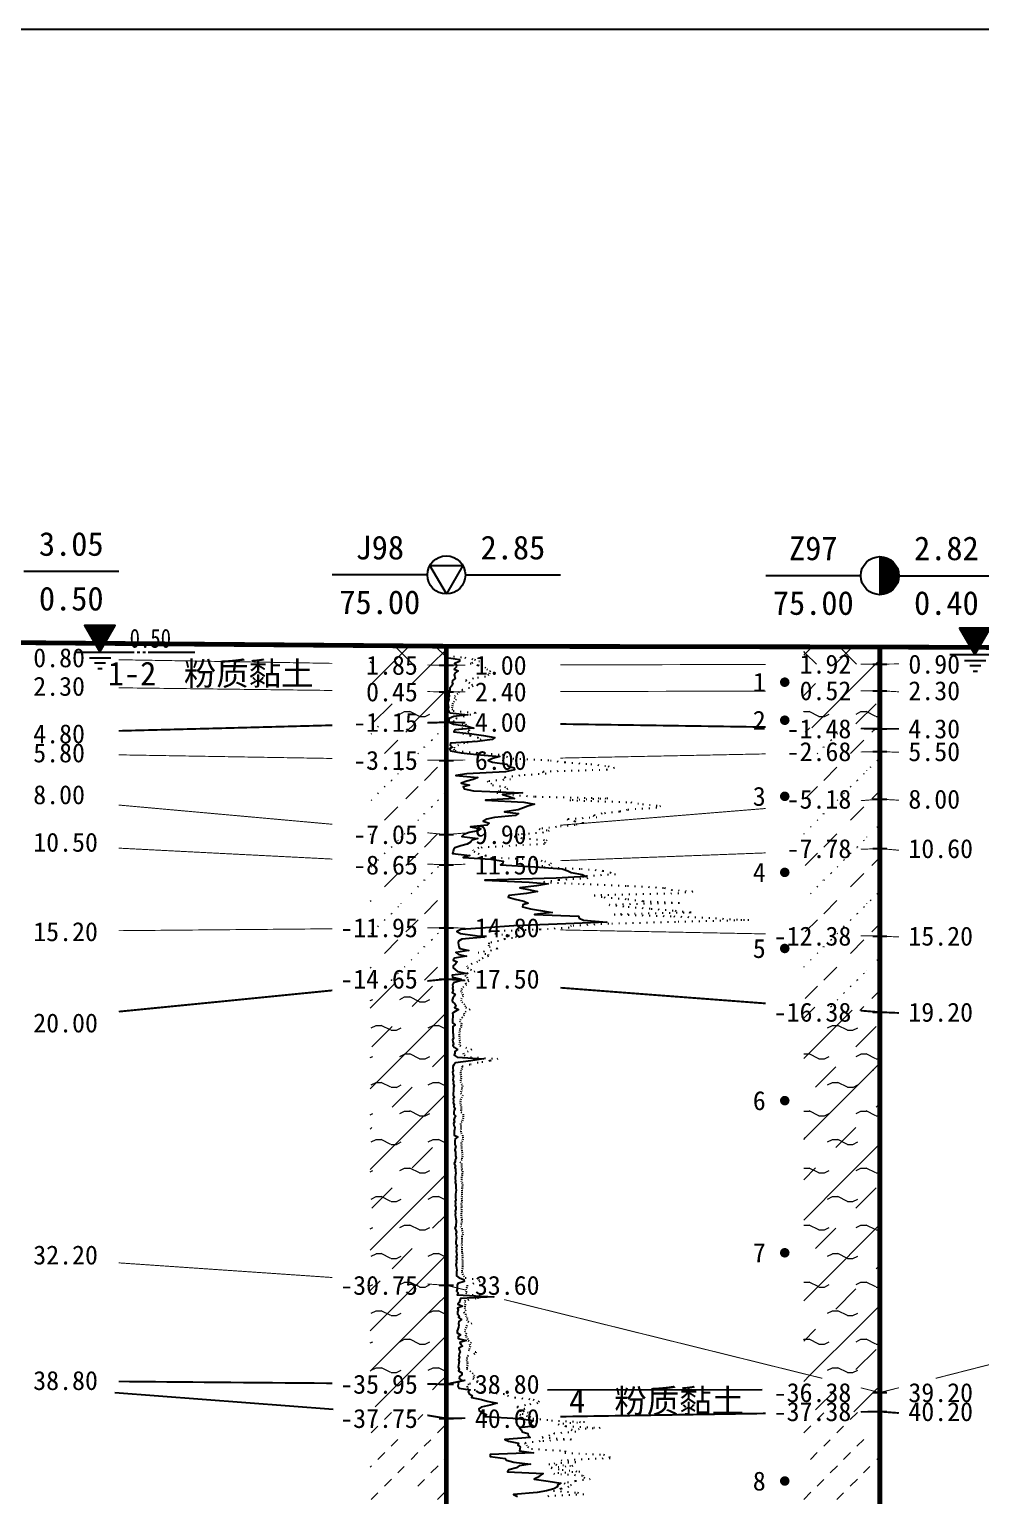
# Model space of a CAD drawing. Extents: x -37 to 3540, y -1485 to 297.
# Drawn here: x 826 to 926, y -1357.2 to -1203 of the extents above; entities that cross this region are included whole.
import ezdxf
from ezdxf.enums import TextEntityAlignment as Align

# ---------------------------------------------------------------- set-up
doc = ezdxf.new("R2010")
doc.units = 0
doc.linetypes.add('DOT', pattern=[6.35, 0, -6.35])
doc.layers.get('0').update_dxf_attribs({"linetype": 'CONTINUOUS'})
for name, color, linetype in [('CURVE', 200, 'CONTINUOUS'), ('HOLE', 41, 'CONTINUOUS'), ('SAMPLE', 1, 'CONTINUOUS'), ('STRATUM', 241, 'CONTINUOUS')]:
    doc.layers.add(name, color=color, linetype=linetype)
doc.layers.add('HATCH', color=7, linetype='CONTINUOUS', lineweight=13)
doc.styles.add('ST', font='')
doc.styles.get('ST').set_extended_font_data('SimSun')
pattern_1 = [(45, (818.5277, -1485), (-2.12132, 2.12132), [10, 0]), (135, (818.5277, -1485), (-2.12132, -2.12132), [10, 0])]
pattern_2 = [(45, (818.5277, -1485), (-4.24264, 4.24264), [10, 0]), (45, (819.5887, -1488.182), (-2.12132, 6.36396), [3, -3])]
pattern_3 = [(45, (818.5277, -1485), (-4.24264, 4.24264), [10, 0]), (45, (819.5887, -1488.182), (-2.12132, 6.36396), [3, -3]), (26.565, (819.6018, -1485.2536), (5.999823, 5.999812), [0.567, -12.849]), (0, (819.035, -1485.2536), (0, 6), [0.567, -5.433]), (26.565, (816.9464, -1485), (5.999823, 5.999812), [0.567, -12.849]), (0, (817.4535, -1484.7464), (0, 6), [0.567, -5.433]), (153.435, (819.0348, -1485.2536), (-5.999818, -5e-06), [1.134, -12.2826]), (26.565, (822.6018, -1482.2536), (5.999823, 5.999812), [0.567, -12.849]), (0, (822.035, -1482.2536), (0, 6), [0.567, -5.433]), (26.565, (819.9464, -1482), (5.999823, 5.999812), [0.567, -12.849]), (0, (820.4535, -1481.7464), (0, 6), [0.567, -5.433]), (153.435, (822.0348, -1482.2536), (-5.999818, -5e-06), [1.134, -12.2826])]
pattern_4 = [(45, (818.5277, -1485), (-7e-07, 6.99998), [1.97196, -7.92754]), (45, (821.3405, -1482.171), (-7e-07, 6.99998), [1.99367, -7.90583]), (45, (823.595, -1479.918), (-7e-07, 6.99998), [1.8136, -8.08588]), (26.565, (818.5277, -1481.5), (7, 7), [0.0965, -15.55598]), (36.8699, (819.2277, -1480.8), (7, 7), [0.19775, -34.80225]), (315, (822.0277, -1478.024), (6.99998, 1e-06), [0.03305, -9.86644]), (26.565, (822.0277, -1485), (7, 7), [0.14475, -15.50773]), (26.565, (822.7277, -1484.3), (7, 7), [0.10528, -15.5472]), (90, (823.078, -1483.95), (-7, -5e-07), [0.02877, -6.97123]), (26.565, (823.4277, -1483.6), (7, 7), [0.091, -31.21394]), (36.8699, (824.1277, -1482.9), (7, 7), [0.1107, -34.8893]), (45, (824.8277, -1482.2), (-2e-07, 6.99998), [0.10911, -9.79038]), (315, (825.442, -1481.452), (6.99998, 1e-06), [0.03305, -9.86644]), (36.8699, (819.9277, -1480.1), (7, 7), [0.10224, -34.89776]), (53.1301, (820.6277, -1479.4), (14, 21), [0.13438, -34.86562]), (53.1301, (821.3277, -1478.7), (14, 21), [0.12625, -34.87375])]
pattern_5 = [(45, (818.5277, -1485), (-6e-07, 6.99998), [0.9473, -8.9522]), (45, (819.9277, -1483.6), (-6e-07, 6.99998), [0.9869, -8.9126]), (45, (821.3277, -1482.2), (-6e-07, 6.99998), [1.06018, -8.8393]), (45, (822.7277, -1480.8), (-6e-07, 6.99998), [0.94918, -8.95032]), (45, (824.1277, -1479.4), (-6e-07, 6.99998), [1.0365, -8.863]), (45, (822.0277, -1485), (-6e-07, 6.99998), [1.01335, -8.88615]), (45, (823.4277, -1483.6), (-6e-07, 6.99998), [1.07896, -12.12037]), (45, (824.8277, -1482.2), (-6e-07, 6.99998), [0.99882, -8.90067]), (45, (819.2277, -1480.8), (-4e-07, 6.99998), [1.05533, -8.84416]), (45, (820.6277, -1479.4), (-4e-07, 6.99998), [1.0365, -8.863])]

# ---------------------------------------------------------------- blocks, each defined once
blk = doc.blocks.new('H_cpt_hole')
for p, q in [((-1.73, 1), (1.73, 1)), ((0, -2), (-1.73, 1)), ((1.73, 1), (0, -2))]:
    blk.add_line(p, q)
blk.add_circle((0, 0), 2)
blk = doc.blocks.new('H_sam_hole')
blk.add_line((0, 2), (0, -2))
at = {"const_width": 2}
blk.add_lwpolyline([(0, -1, 0.414214), (1, 0, 0.414214), (0, 1, 1)], format="xyb", dxfattribs=at)
blk.add_circle((0, 0), 2)
blk = doc.blocks.new('SampleSoilUndisturbed')
at = {"const_width": 0.5}
blk.add_lwpolyline([(-0.25, 0, 1), (0.25, 0, 1)], format="xyb", close=True, dxfattribs=at)
blk = doc.blocks.new('Gwl')
blk.add_lwpolyline([(0, 0, 0, 3.22, 0), (0, 2.79, 3.22, 3.22, 0)], format="xyseb")
blk.add_lwpolyline([(0, 0), (1.61, 2.79), (-1.61, 2.79)], close=True)
for points in [[(-2.63, 0), (3.61, 0)], [(3.93, 0), (4.21, 0)], [(4.53, 0), (4.8, 0)], [(5.09, 0), (9.99, 0)], [(-1.09, -0.61), (1.16, -0.61)], [(-0.54, -1.14), (0.61, -1.14)], [(-0.19, -1.74), (0.26, -1.74)]]:
    blk.add_lwpolyline(points)
at = {"style": 'ST', "width": 0.8}
blk.add_attdef('*GWL', (3.14, 0.45), '', height=2, dxfattribs=at)

msp = doc.modelspace()

# ---------------------------------------------------------------- hatches: boundary and pattern name
at = {"layer": 'HATCH'}
h = msp.add_hatch(dxfattribs=at)
h.set_pattern_fill('STT', color=50, style=0)
h.set_pattern_definition(pattern_1)
h.paths.add_polyline_path([(869.85, -1267.87), (861.85, -1267.8), (861.85, -1269.73), (869.85, -1269.87)])
h.paths.add_polyline_path([(860.64, -1271.36), (867.34, -1271.36), (867.34, -1268.43), (860.64, -1268.43)], flags=9)
h = msp.add_hatch(dxfattribs=at)
h.set_pattern_fill('FZNT', color=32, style=0)
h.set_pattern_definition(pattern_2)
h.paths.add_polyline_path([(869.85, -1269.87), (861.85, -1269.73), (861.85, -1272.57), (869.85, -1272.67)])
h.paths.add_polyline_path([(860.64, -1274.16), (867.34, -1274.16), (867.34, -1271.23), (860.64, -1271.23)], flags=9)
h.paths.add_polyline_path([(860.64, -1271.36), (867.34, -1271.36), (867.34, -1268.43), (860.64, -1268.43)], flags=9)
h = msp.add_hatch(dxfattribs=at)
h.set_pattern_fill('STT', color=50, style=0)
h.set_pattern_definition(pattern_1)
h.paths.add_polyline_path([(915.44, -1267.95), (907.44, -1267.93), (907.44, -1269.77), (915.44, -1269.75)])
h.paths.add_polyline_path([(906.23, -1271.23), (912.93, -1271.23), (912.93, -1268.3), (906.23, -1268.3)], flags=9)
h = msp.add_hatch(dxfattribs=at)
h.set_pattern_fill('FZNT', color=32, style=0)
h.set_pattern_definition(pattern_2)
h.paths.add_polyline_path([(915.44, -1269.75), (907.44, -1269.77), (907.44, -1272.57), (915.44, -1272.55)])
h.paths.add_polyline_path([(906.23, -1274.03), (912.93, -1274.03), (912.93, -1271.1), (906.23, -1271.1)], flags=9)
h.paths.add_polyline_path([(906.23, -1271.23), (912.93, -1271.23), (912.93, -1268.3), (906.23, -1268.3)], flags=9)
h = msp.add_hatch(dxfattribs=at)
h.set_pattern_fill('YNFNT', color=251, style=0)
h.set_pattern_definition(pattern_3)
h.paths.add_polyline_path([(869.85, -1272.67), (861.85, -1272.57), (861.85, -1276.08), (869.85, -1275.87)])
h.paths.add_polyline_path([(859.22, -1277.36), (867.34, -1277.36), (867.34, -1274.44), (859.22, -1274.44)], flags=9)
h.paths.add_polyline_path([(860.64, -1274.16), (867.34, -1274.16), (867.34, -1271.23), (860.64, -1271.23)], flags=9)
h = msp.add_hatch(dxfattribs=at)
h.set_pattern_fill('YNFNT', color=251, style=0)
h.set_pattern_definition(pattern_3)
h.paths.add_polyline_path([(915.44, -1272.55), (907.44, -1272.57), (907.44, -1276.43), (915.44, -1276.55)])
h.paths.add_polyline_path([(904.8, -1278.03), (912.93, -1278.03), (912.93, -1275.1), (904.8, -1275.1)], flags=9)
h.paths.add_polyline_path([(906.23, -1274.03), (912.93, -1274.03), (912.93, -1271.1), (906.23, -1271.1)], flags=9)
h = msp.add_hatch(dxfattribs=at)
h.set_pattern_fill('SZFT', color=52, style=0)
h.set_pattern_definition(pattern_4)
h.paths.add_polyline_path([(869.85, -1275.87), (861.85, -1276.08), (861.85, -1279.73), (869.85, -1279.87)])
h.paths.add_polyline_path([(859.21, -1281.36), (867.34, -1281.36), (867.34, -1278.43), (859.21, -1278.43)], flags=9)
h.paths.add_polyline_path([(859.22, -1277.36), (867.34, -1277.36), (867.34, -1274.44), (859.22, -1274.44)], flags=9)
h = msp.add_hatch(dxfattribs=at)
h.set_pattern_fill('SZFT', color=52, style=0)
h.set_pattern_definition(pattern_4)
h.paths.add_polyline_path([(915.44, -1276.55), (907.44, -1276.43), (907.44, -1279.11), (915.44, -1278.95)])
h.paths.add_polyline_path([(904.8, -1280.43), (912.93, -1280.43), (912.93, -1277.5), (904.8, -1277.5)], flags=9)
h.paths.add_polyline_path([(904.8, -1278.03), (912.93, -1278.03), (912.93, -1275.1), (904.8, -1275.1)], flags=9)
h = msp.add_hatch(dxfattribs=at)
h.set_pattern_fill('SZFT', color=52, style=0)
h.set_pattern_definition(pattern_4)
h.paths.add_polyline_path([(915.44, -1278.95), (907.44, -1279.11), (907.44, -1284.6), (915.44, -1283.95)])
h.paths.add_polyline_path([(904.8, -1285.43), (912.93, -1285.43), (912.93, -1282.5), (904.8, -1282.5)], flags=9)
h.paths.add_polyline_path([(904.8, -1280.43), (912.93, -1280.43), (912.93, -1277.5), (904.8, -1277.5)], flags=9)
h = msp.add_hatch(dxfattribs=at)
h.set_pattern_fill('SZFT', color=52, style=0)
h.set_pattern_definition(pattern_4)
h.paths.add_polyline_path([(869.85, -1279.87), (861.85, -1279.73), (861.85, -1286.95), (869.85, -1287.67)])
h.paths.add_polyline_path([(859.21, -1289.16), (867.34, -1289.16), (867.34, -1286.23), (859.21, -1286.23)], flags=9)
h.paths.add_polyline_path([(859.21, -1281.36), (867.34, -1281.36), (867.34, -1278.43), (859.21, -1278.43)], flags=9)
h = msp.add_hatch(dxfattribs=at)
h.set_pattern_fill('SZFT', color=52, style=0)
h.set_pattern_definition(pattern_4)
h.paths.add_polyline_path([(915.44, -1283.95), (907.44, -1284.6), (907.44, -1289.45), (915.44, -1289.15)])
h.paths.add_polyline_path([(904.8, -1290.63), (912.93, -1290.63), (912.93, -1287.7), (904.8, -1287.7)], flags=9)
h.paths.add_polyline_path([(904.8, -1285.43), (912.93, -1285.43), (912.93, -1282.5), (904.8, -1282.5)], flags=9)
h = msp.add_hatch(dxfattribs=at)
h.set_pattern_fill('SZFT', color=52, style=0)
h.set_pattern_definition(pattern_4)
h.paths.add_polyline_path([(869.85, -1287.67), (861.85, -1286.95), (861.85, -1290.46), (869.85, -1290.87)])
h.paths.add_polyline_path([(859.21, -1292.36), (867.34, -1292.36), (867.34, -1289.43), (859.21, -1289.43)], flags=9)
h.paths.add_polyline_path([(859.21, -1289.16), (867.34, -1289.16), (867.34, -1286.23), (859.21, -1286.23)], flags=9)
h = msp.add_hatch(dxfattribs=at)
h.set_pattern_fill('SZFT', color=52, style=0)
h.set_pattern_definition(pattern_4)
h.paths.add_polyline_path([(915.44, -1289.15), (907.44, -1289.45), (907.44, -1298.19), (915.44, -1298.35)])
h.paths.add_polyline_path([(903.37, -1299.83), (912.93, -1299.83), (912.93, -1296.9), (903.37, -1296.9)], flags=9)
h.paths.add_polyline_path([(904.8, -1290.63), (912.93, -1290.63), (912.93, -1287.7), (904.8, -1287.7)], flags=9)
h = msp.add_hatch(dxfattribs=at)
h.set_pattern_fill('SZFT', color=52, style=0)
h.set_pattern_definition(pattern_4)
h.paths.add_polyline_path([(869.85, -1290.87), (861.85, -1290.46), (861.85, -1297.54), (869.85, -1297.47)])
h.paths.add_polyline_path([(857.78, -1298.96), (867.34, -1298.96), (867.34, -1296.03), (857.78, -1296.03)], flags=9)
h.paths.add_polyline_path([(859.21, -1292.36), (867.34, -1292.36), (867.34, -1289.43), (859.21, -1289.43)], flags=9)
h = msp.add_hatch(dxfattribs=at)
h.set_pattern_fill('SZFT', color=52, style=0)
h.set_pattern_definition(pattern_4)
h.paths.add_polyline_path([(869.85, -1297.47), (861.85, -1297.54), (861.85, -1303.66), (869.85, -1302.87)])
h.paths.add_polyline_path([(857.78, -1304.36), (867.34, -1304.36), (867.34, -1301.43), (857.78, -1301.43)], flags=9)
h.paths.add_polyline_path([(857.78, -1298.96), (867.34, -1298.96), (867.34, -1296.03), (857.78, -1296.03)], flags=9)
h = msp.add_hatch(dxfattribs=at)
h.set_pattern_fill('SZFT', color=52, style=0)
h.set_pattern_definition(pattern_4)
h.paths.add_polyline_path([(915.44, -1298.35), (907.44, -1298.19), (907.44, -1305.74), (915.44, -1306.35)])
h.paths.add_polyline_path([(903.37, -1307.83), (912.93, -1307.83), (912.93, -1304.9), (903.37, -1304.9)], flags=9)
h.paths.add_polyline_path([(903.37, -1299.83), (912.93, -1299.83), (912.93, -1296.9), (903.37, -1296.9)], flags=9)
h = msp.add_hatch(dxfattribs=at)
h.set_pattern_fill('YNFNT', color=251, style=0)
h.set_pattern_definition(pattern_3)
h.paths.add_polyline_path([(869.85, -1302.87), (861.85, -1303.66), (861.85, -1334.52), (869.85, -1335.07)])
h.paths.add_polyline_path([(857.78, -1336.56), (867.34, -1336.56), (867.34, -1333.63), (857.78, -1333.63)], flags=9)
h.paths.add_polyline_path([(857.78, -1304.36), (867.34, -1304.36), (867.34, -1301.43), (857.78, -1301.43)], flags=9)
h = msp.add_hatch(dxfattribs=at)
h.set_pattern_fill('YNFNT', color=251, style=0)
h.set_pattern_definition(pattern_3)
h.paths.add_polyline_path([(915.44, -1306.35), (907.44, -1305.74), (907.44, -1344.37), (915.44, -1346.35)])
h.paths.add_polyline_path([(903.37, -1347.83), (912.93, -1347.83), (912.93, -1344.9), (903.37, -1344.9)], flags=9)
h.paths.add_polyline_path([(903.37, -1307.83), (912.93, -1307.83), (912.93, -1304.9), (903.37, -1304.9)], flags=9)
h = msp.add_hatch(dxfattribs=at)
h.set_pattern_fill('YNNT', color=251, style=0)
h.set_pattern_definition([(45, (818.5277, -1485), (-2.12132, 2.12132), [10, 0]), (26.565, (819.6018, -1485.2536), (5.999823, 5.99981), [0.567, -12.849]), (0, (819.035, -1485.2536), (0, 6), [0.567, -5.433]), (26.565, (816.9464, -1485), (5.999823, 5.99981), [0.567, -12.849]), (0, (817.4535, -1484.7464), (0, 6), [0.567, -5.433]), (153.435, (819.0348, -1485.2536), (-5.999818, -5e-06), [1.134, -12.2826]), (26.565, (822.6018, -1482.2536), (5.999823, 5.99981), [0.567, -12.849]), (0, (822.035, -1482.2536), (0, 6), [0.567, -5.433]), (26.565, (819.9464, -1482), (5.999823, 5.99981), [0.567, -12.849]), (0, (820.4535, -1481.7464), (0, 6), [0.567, -5.433]), (153.435, (822.0348, -1482.2536), (-5.999818, -5e-06), [1.134, -12.2826])])
h.paths.add_polyline_path([(869.85, -1335.07), (861.85, -1334.52), (861.85, -1345.4), (869.85, -1345.47)])
h.paths.add_polyline_path([(857.78, -1346.96), (867.34, -1346.96), (867.34, -1344.03), (857.78, -1344.03)], flags=9)
h.paths.add_polyline_path([(857.78, -1336.56), (867.34, -1336.56), (867.34, -1333.63), (857.78, -1333.63)], flags=9)
h = msp.add_hatch(dxfattribs=at)
h.set_pattern_fill('FZNT', color=32, style=0)
h.set_pattern_definition(pattern_2)
h.paths.add_polyline_path([(869.85, -1345.47), (861.85, -1345.4), (861.85, -1347.76), (869.85, -1349.07)])
h.paths.add_polyline_path([(857.78, -1350.56), (867.34, -1350.56), (867.34, -1347.63), (857.78, -1347.63)], flags=9)
h.paths.add_polyline_path([(857.78, -1346.96), (867.34, -1346.96), (867.34, -1344.03), (857.78, -1344.03)], flags=9)
h = msp.add_hatch(dxfattribs=at)
h.set_pattern_fill('FZNT', color=32, style=0)
h.set_pattern_definition(pattern_2)
h.paths.add_polyline_path([(915.44, -1346.35), (907.44, -1344.37), (907.44, -1348.47), (915.44, -1348.35)])
h.paths.add_polyline_path([(903.37, -1349.83), (912.93, -1349.83), (912.93, -1346.9), (903.37, -1346.9)], flags=9)
h.paths.add_polyline_path([(903.37, -1347.83), (912.93, -1347.83), (912.93, -1344.9), (903.37, -1344.9)], flags=9)
h = msp.add_hatch(dxfattribs=at)
h.set_pattern_fill('NZFT', color=52, style=0)
h.set_pattern_definition(pattern_5)
h.paths.add_polyline_path([(915.44, -1348.35), (907.44, -1348.47), (907.44, -1359.62), (915.44, -1359.15)])
h.paths.add_polyline_path([(903.37, -1360.63), (912.93, -1360.63), (912.93, -1357.7), (903.37, -1357.7)], flags=9)
h.paths.add_polyline_path([(903.37, -1349.83), (912.93, -1349.83), (912.93, -1346.9), (903.37, -1346.9)], flags=9)
h = msp.add_hatch(dxfattribs=at)
h.set_pattern_fill('NZFT', color=52, style=0)
h.set_pattern_definition(pattern_5)
h.paths.add_polyline_path([(869.85, -1349.07), (861.85, -1347.76), (861.85, -1362.39), (869.85, -1361.87)])
h.paths.add_polyline_path([(857.79, -1363.36), (867.34, -1363.36), (867.34, -1360.44), (857.79, -1360.44)], flags=9)
h.paths.add_polyline_path([(857.78, -1350.56), (867.34, -1350.56), (867.34, -1347.63), (857.78, -1347.63)], flags=9)

# ---------------------------------------------------------------- linework, layer by layer
at = {"layer": 'CURVE', "color": 30, "linetype": 'Continuous'}
msp.add_lwpolyline([(869.85, -1268.27), (869.85, -1268.47), (869.85, -1268.67), (869.85, -1268.87), (869.85, -1269.07), (871.24, -1269.27), (871.22, -1269.47), (870.7, -1269.67), (870.93, -1269.87), (870.88, -1270.07), (870.67, -1270.27), (871.08, -1270.47), (870.77, -1270.67), (870.68, -1270.87), (870.73, -1271.07), (870.79, -1271.27), (870.48, -1271.47), (870.47, -1271.67), (870.54, -1271.87), (870.4, -1272.07), (870.23, -1272.27), (870.23, -1272.47), (870.16, -1272.67), (870.12, -1272.87), (870.14, -1273.07), (870.09, -1273.27), (870.12, -1273.47), (870.03, -1273.67), (870, -1273.87), (870.04, -1274.07), (870.08, -1274.27), (870.01, -1274.47), (870.07, -1274.67), (870.25, -1274.87), (872.12, -1275.07), (870.62, -1275.27), (870.16, -1275.47), (870.1, -1275.67), (870.13, -1275.87), (870.6, -1276.07), (872.07, -1276.27), (872.73, -1276.47), (870.76, -1276.67), (870.65, -1276.87), (872.54, -1277.07), (873.75, -1277.27), (874.95, -1277.47), (874.68, -1277.67), (873.12, -1277.87), (870.29, -1278.07), (870.26, -1278.27), (870.45, -1278.47), (870.19, -1278.67), (870.29, -1278.87), (871.42, -1279.07), (873.03, -1279.27), (875.48, -1279.47), (874.69, -1279.67), (874.26, -1279.87), (874.71, -1280.07), (876.2, -1280.27), (876.39, -1280.47), (876.97, -1280.67), (877.03, -1280.87), (876.06, -1281.07), (872.01, -1281.27), (870.84, -1281.47), (873.17, -1281.67), (872.68, -1281.87), (872.02, -1282.07), (871.39, -1282.27), (872.3, -1282.47), (871.62, -1282.67), (871.73, -1282.87), (872.72, -1283.07), (877.86, -1283.27), (875.77, -1283.47), (876.44, -1283.67), (877.03, -1283.87), (873.98, -1284.07), (878, -1284.27), (879.11, -1284.47), (878.42, -1284.67), (877.95, -1284.87), (877.41, -1285.07), (875.98, -1285.27), (877.44, -1285.47), (877.12, -1285.67), (874.91, -1285.87), (874.11, -1286.07), (873.72, -1286.27), (874.34, -1286.47), (874.15, -1286.67), (872.38, -1286.87), (873.49, -1287.07), (873.16, -1287.27), (872.25, -1287.47), (871.7, -1287.67), (871.49, -1287.87), (873.17, -1288.07), (872.58, -1288.27), (872.39, -1288.47), (872.05, -1288.67), (871.36, -1288.87), (870.73, -1289.07), (870.6, -1289.27), (870.56, -1289.47), (870.49, -1289.67), (872.33, -1289.87), (871.6, -1290.07), (874.54, -1290.27), (875.82, -1290.47), (875.8, -1290.67), (875.55, -1290.87), (879.17, -1291.07), (882.02, -1291.27), (882.64, -1291.47), (882.99, -1291.67), (884.14, -1291.87), (884.56, -1292.07), (881.41, -1292.27), (873.89, -1292.47), (878.57, -1292.67), (880.57, -1292.87), (879.32, -1293.07), (877.59, -1293.27), (878.65, -1293.47), (879.42, -1293.67), (878.28, -1293.87), (876.43, -1294.07), (876.34, -1294.27), (877.07, -1294.47), (878, -1294.67), (878.45, -1294.87), (877.9, -1295.07), (877.87, -1295.27), (878.7, -1295.47), (879.76, -1295.67), (880.98, -1295.87), (879.13, -1296.07), (883.73, -1296.27), (883.83, -1296.47), (884.27, -1296.67), (886.71, -1296.87), (882.41, -1297.07), (876.95, -1297.27), (873.98, -1297.47), (871.38, -1297.67), (870.96, -1297.87), (871.34, -1298.07), (872.83, -1298.27), (873.84, -1298.47), (871.47, -1298.67), (871.14, -1298.87), (871.1, -1299.07), (871.13, -1299.27), (871.15, -1299.47), (871.28, -1299.67), (872.22, -1299.87), (870.86, -1300.07), (871.15, -1300.27), (871.97, -1300.47), (870.71, -1300.67), (870.58, -1300.87), (870.97, -1301.07), (870.82, -1301.27), (870.55, -1301.47), (870.55, -1301.67), (870.77, -1301.87), (871.03, -1302.07), (872.01, -1302.27), (870.47, -1302.47), (870.5, -1302.67), (871.39, -1302.87), (871.31, -1303.07), (870.61, -1303.27), (870.49, -1303.47), (870.54, -1303.67), (870.51, -1303.87), (870.56, -1304.07), (870.46, -1304.27), (870.76, -1304.47), (870.66, -1304.67), (870.54, -1304.87), (870.47, -1305.07), (870.5, -1305.27), (870.75, -1305.47), (870.87, -1305.67), (870.7, -1305.87), (871.11, -1306.07), (870.78, -1306.27), (870.48, -1306.47), (870.54, -1306.67), (870.54, -1306.87), (870.48, -1307.07), (870.48, -1307.27), (870.5, -1307.47), (870.76, -1307.67), (870.53, -1307.87), (870.53, -1308.07), (870.53, -1308.27), (870.53, -1308.47), (870.55, -1308.67), (870.58, -1308.87), (870.61, -1309.07), (870.51, -1309.27), (870.54, -1309.47), (870.6, -1309.67), (870.54, -1309.87), (870.7, -1310.07), (871.03, -1310.27), (870.73, -1310.47), (870.74, -1310.67), (870.66, -1310.87), (870.99, -1311.07), (873.77, -1311.27), (872.44, -1311.47), (870.82, -1311.67), (870.63, -1311.87), (870.53, -1312.07), (870.54, -1312.27), (870.57, -1312.47), (870.5, -1312.67), (870.52, -1312.87), (870.6, -1313.07), (870.56, -1313.27), (870.54, -1313.47), (870.59, -1313.67), (870.56, -1313.87), (870.67, -1314.07), (870.6, -1314.27), (870.6, -1314.47), (870.59, -1314.67), (870.55, -1314.87), (870.57, -1315.07), (870.72, -1315.27), (870.58, -1315.47), (870.59, -1315.67), (870.57, -1315.87), (870.66, -1316.07), (870.65, -1316.27), (870.78, -1316.47), (870.66, -1316.67), (870.63, -1316.87), (870.65, -1317.07), (870.85, -1317.27), (870.71, -1317.47), (870.65, -1317.67), (870.71, -1317.87), (870.61, -1318.07), (870.63, -1318.27), (870.73, -1318.47), (870.71, -1318.67), (870.68, -1318.87), (870.67, -1319.07), (870.68, -1319.27), (871.04, -1319.47), (870.77, -1319.67), (870.74, -1319.87), (870.73, -1320.07), (870.74, -1320.27), (870.83, -1320.47), (870.76, -1320.67), (870.75, -1320.87), (870.82, -1321.07), (870.81, -1321.27), (870.8, -1321.47), (870.87, -1321.67), (870.77, -1321.87), (870.78, -1322.07), (870.68, -1322.27), (870.8, -1322.47), (870.75, -1322.67), (870.81, -1322.87), (870.82, -1323.07), (870.83, -1323.27), (870.82, -1323.47), (870.79, -1323.67), (870.76, -1323.87), (870.8, -1324.07), (870.78, -1324.27), (870.84, -1324.47), (870.86, -1324.67), (870.84, -1324.87), (870.87, -1325.07), (870.84, -1325.27), (870.81, -1325.47), (870.82, -1325.67), (870.81, -1325.87), (870.84, -1326.07), (870.79, -1326.27), (870.81, -1326.47), (870.78, -1326.67), (870.84, -1326.87), (870.83, -1327.07), (870.79, -1327.27), (870.8, -1327.47), (870.79, -1327.67), (870.8, -1327.87), (870.85, -1328.07), (870.89, -1328.27), (870.87, -1328.47), (870.84, -1328.67), (870.85, -1328.87), (870.74, -1329.07), (870.84, -1329.27), (870.91, -1329.47), (870.86, -1329.67), (870.88, -1329.87), (870.91, -1330.07), (870.87, -1330.27), (870.84, -1330.47), (870.86, -1330.67), (870.98, -1330.87), (870.87, -1331.07), (870.92, -1331.27), (870.89, -1331.47), (870.91, -1331.67), (870.94, -1331.87), (870.89, -1332.07), (870.94, -1332.27), (870.88, -1332.47), (870.91, -1332.67), (870.86, -1332.87), (870.89, -1333.07), (870.91, -1333.27), (870.94, -1333.47), (870.93, -1333.67), (870.93, -1333.87), (870.92, -1334.07), (871.19, -1334.27), (871.69, -1334.47), (871.72, -1334.67), (871.07, -1334.87), (870.98, -1335.07), (870.98, -1335.27), (870.97, -1335.47), (870.93, -1335.67), (871.08, -1335.87), (870.99, -1336.07), (874.84, -1336.27), (871.34, -1336.47), (871.28, -1336.67), (871.19, -1336.87), (871.07, -1337.07), (871.53, -1337.27), (871.03, -1337.47), (871.1, -1337.67), (871.03, -1337.87), (871.01, -1338.07), (871.18, -1338.27), (871.14, -1338.47), (871.44, -1338.67), (871.15, -1338.87), (871.13, -1339.07), (871.16, -1339.27), (871.11, -1339.47), (871.07, -1339.67), (871, -1339.87), (870.99, -1340.07), (871.32, -1340.27), (871.1, -1340.47), (871.1, -1340.67), (871.95, -1340.87), (871.25, -1341.07), (871.38, -1341.27), (871.55, -1341.47), (871.15, -1341.67), (871.19, -1341.87), (871.29, -1342.07), (871.2, -1342.27), (871.17, -1342.47), (871.23, -1342.67), (871.14, -1342.87), (871.19, -1343.07), (871.16, -1343.27), (871.11, -1343.47), (871.09, -1343.67), (871.18, -1343.87), (871.12, -1344.07), (871.47, -1344.27), (871.49, -1344.47), (871.22, -1344.67), (871.2, -1344.87), (871.49, -1345.07), (871.14, -1345.27), (871.1, -1345.47), (871.04, -1345.67), (871.17, -1345.87), (872.37, -1346.07), (872.15, -1346.27), (872.24, -1346.47), (872.58, -1346.67), (872.5, -1346.87), (873.54, -1347.07), (874.13, -1347.27), (875.2, -1347.47), (874.44, -1347.67), (873.51, -1347.87), (873.26, -1348.07), (873.29, -1348.27), (873.6, -1348.47), (874.07, -1348.67), (873.83, -1348.87), (877.45, -1349.07), (878.99, -1349.27), (878.78, -1349.47), (878.7, -1349.67), (879.03, -1349.87), (877.54, -1350.07), (877.71, -1350.27), (877.83, -1350.47), (878.41, -1350.67), (878.44, -1350.87), (878.66, -1351.07), (875.99, -1351.27), (876.38, -1351.47), (877.44, -1351.67), (877.35, -1351.87), (877.61, -1352.07), (877.58, -1352.27), (877.53, -1352.47), (879.02, -1352.67), (874.45, -1352.87), (874.44, -1353.07), (876.04, -1353.27), (876.19, -1353.47), (876.93, -1353.67), (878.71, -1353.87), (877.5, -1354.07), (877.23, -1354.27), (876.42, -1354.47), (876.27, -1354.67), (880.03, -1354.87), (879.7, -1355.07), (879.45, -1355.27), (879.1, -1355.47), (880.54, -1355.67), (881.9, -1355.87), (881.53, -1356.07), (881.54, -1356.27), (881.17, -1356.47), (880.39, -1356.67), (879.4, -1356.87), (876.91, -1357.07), (877.34, -1357.27)], dxfattribs=at)
at = {"layer": 'CURVE', "color": 100, "linetype": 'DOT', "ltscale": 0.1}
msp.add_lwpolyline([(869.85, -1268.27), (869.86, -1268.47), (869.86, -1268.67), (869.87, -1268.87), (871.8, -1269.07), (872.82, -1269.27), (873.35, -1269.47), (872.35, -1269.67), (873.21, -1269.87), (873.89, -1270.07), (874.1, -1270.27), (874.48, -1270.47), (874.37, -1270.67), (874.3, -1270.87), (873.96, -1271.07), (872.71, -1271.27), (871.87, -1271.47), (872.23, -1271.67), (872.49, -1271.87), (872.67, -1272.07), (872.28, -1272.27), (871.53, -1272.47), (871.18, -1272.67), (871.07, -1272.87), (870.76, -1273.07), (870.66, -1273.27), (870.89, -1273.47), (870.66, -1273.67), (870.54, -1273.87), (870.48, -1274.07), (870.45, -1274.27), (870.42, -1274.47), (870.58, -1274.67), (872.99, -1274.87), (872.43, -1275.07), (871.71, -1275.27), (870.95, -1275.47), (870.56, -1275.67), (870.81, -1275.87), (871.85, -1276.07), (871.94, -1276.27), (871.49, -1276.47), (872.25, -1276.67), (872.2, -1276.87), (871.57, -1277.07), (872.37, -1277.27), (873.15, -1277.47), (873.51, -1277.67), (872.82, -1277.87), (871.75, -1278.07), (871.14, -1278.27), (870.67, -1278.47), (870.64, -1278.67), (870.78, -1278.87), (873.11, -1279.07), (875.72, -1279.27), (876.17, -1279.47), (876.85, -1279.67), (880.79, -1279.87), (882.33, -1280.07), (885.04, -1280.27), (886.88, -1280.47), (887.52, -1280.67), (886.74, -1280.87), (879.95, -1281.07), (880.34, -1281.27), (877.57, -1281.47), (875.92, -1281.67), (876.61, -1281.87), (874.14, -1282.07), (874.53, -1282.27), (874.71, -1282.47), (875.97, -1282.67), (876.31, -1282.87), (875.4, -1283.07), (875.17, -1283.27), (876.09, -1283.47), (879.19, -1283.67), (886.84, -1283.87), (882.85, -1284.07), (889.25, -1284.27), (890.47, -1284.47), (892.38, -1284.67), (891.99, -1284.87), (888.9, -1285.07), (888.05, -1285.27), (886.23, -1285.47), (885.3, -1285.67), (885.69, -1285.87), (882.55, -1286.07), (883.37, -1286.27), (884.3, -1286.47), (883.4, -1286.67), (881.44, -1286.87), (879.62, -1287.07), (880.67, -1287.27), (880.06, -1287.47), (877.48, -1287.67), (876.98, -1287.87), (877.86, -1288.07), (880.42, -1288.27), (880.25, -1288.47), (880.18, -1288.67), (876.54, -1288.87), (873.27, -1289.07), (872.62, -1289.27), (872.75, -1289.47), (873.19, -1289.67), (873.96, -1289.87), (874.9, -1290.07), (879.1, -1290.27), (880.19, -1290.47), (880.87, -1290.67), (880.73, -1290.87), (879.4, -1291.07), (884.05, -1291.27), (886.32, -1291.47), (887.1, -1291.67), (887.64, -1291.87), (884.21, -1292.07), (884.72, -1292.27), (881.68, -1292.47), (880.06, -1292.67), (884.24, -1292.87), (888.9, -1293.07), (892.79, -1293.27), (893.52, -1293.47), (895.77, -1293.67), (894.28, -1293.87), (885.41, -1294.07), (886.46, -1294.27), (888.95, -1294.47), (890.56, -1294.67), (894.36, -1294.87), (886.96, -1295.07), (888.97, -1295.27), (891.4, -1295.47), (893.93, -1295.67), (895.6, -1295.87), (887.51, -1296.07), (893.78, -1296.27), (898.17, -1296.47), (901.66, -1296.67), (893.95, -1296.87), (886.94, -1297.07), (882.96, -1297.27), (882.77, -1297.47), (879.71, -1297.67), (874.34, -1297.87), (874.94, -1298.07), (876.4, -1298.27), (877.53, -1298.47), (875.98, -1298.67), (875.34, -1298.87), (874.31, -1299.07), (874.29, -1299.27), (874.37, -1299.47), (875.26, -1299.67), (874.59, -1299.87), (873.18, -1300.07), (874.23, -1300.27), (874.28, -1300.47), (873.72, -1300.67), (873.33, -1300.87), (873.14, -1301.07), (872.55, -1301.27), (871.99, -1301.47), (872.08, -1301.67), (872.39, -1301.87), (872.86, -1302.07), (872.09, -1302.27), (871.84, -1302.47), (872.01, -1302.67), (872.09, -1302.87), (872.2, -1303.07), (871.85, -1303.27), (871.97, -1303.47), (871.66, -1303.67), (871.47, -1303.87), (871.38, -1304.07), (871.44, -1304.27), (871.55, -1304.47), (871.61, -1304.67), (871.45, -1304.87), (871.36, -1305.07), (871.47, -1305.27), (871.69, -1305.47), (871.81, -1305.67), (871.89, -1305.87), (872.35, -1306.07), (871.9, -1306.27), (871.7, -1306.47), (871.71, -1306.67), (871.53, -1306.87), (871.33, -1307.07), (871.23, -1307.27), (871.45, -1307.47), (871.39, -1307.67), (871.42, -1307.87), (871.26, -1308.07), (871.26, -1308.27), (871.23, -1308.47), (871.19, -1308.67), (871.22, -1308.87), (871.2, -1309.07), (871.23, -1309.27), (871.27, -1309.47), (871.19, -1309.67), (871.27, -1309.87), (871.89, -1310.07), (872.52, -1310.27), (872.15, -1310.47), (871.61, -1310.67), (871.73, -1310.87), (872.39, -1311.07), (875.28, -1311.27), (874.41, -1311.47), (873.19, -1311.67), (872.33, -1311.87), (871.51, -1312.07), (871.47, -1312.27), (871.38, -1312.47), (871.35, -1312.67), (871.35, -1312.87), (871.37, -1313.07), (871.41, -1313.27), (871.35, -1313.47), (871.32, -1313.67), (871.44, -1313.87), (871.54, -1314.07), (871.47, -1314.27), (871.47, -1314.47), (871.39, -1314.67), (871.34, -1314.87), (871.59, -1315.07), (871.47, -1315.27), (871.37, -1315.47), (871.33, -1315.67), (871.3, -1315.87), (871.32, -1316.07), (871.42, -1316.27), (871.41, -1316.47), (871.39, -1316.67), (871.37, -1316.87), (871.61, -1317.07), (871.61, -1317.27), (871.6, -1317.47), (871.56, -1317.67), (871.47, -1317.87), (871.32, -1318.07), (871.36, -1318.27), (871.36, -1318.47), (871.35, -1318.67), (871.38, -1318.87), (871.39, -1319.07), (871.54, -1319.27), (871.59, -1319.47), (871.57, -1319.67), (871.52, -1319.87), (871.39, -1320.07), (871.42, -1320.27), (871.45, -1320.47), (871.45, -1320.67), (871.46, -1320.87), (871.49, -1321.07), (871.51, -1321.27), (871.56, -1321.47), (871.48, -1321.67), (871.47, -1321.87), (871.27, -1322.07), (871.45, -1322.27), (871.45, -1322.47), (871.46, -1322.67), (871.45, -1322.87), (871.55, -1323.07), (871.52, -1323.27), (871.5, -1323.47), (871.45, -1323.67), (871.45, -1323.87), (871.4, -1324.07), (871.49, -1324.27), (871.56, -1324.47), (871.51, -1324.67), (871.5, -1324.87), (871.47, -1325.07), (871.46, -1325.27), (871.46, -1325.47), (871.46, -1325.67), (871.45, -1325.87), (871.47, -1326.07), (871.46, -1326.27), (871.4, -1326.47), (871.43, -1326.67), (871.42, -1326.87), (871.44, -1327.07), (871.44, -1327.27), (871.42, -1327.47), (871.42, -1327.67), (871.42, -1327.87), (871.48, -1328.07), (871.48, -1328.27), (871.42, -1328.47), (871.44, -1328.67), (871.32, -1328.87), (871.47, -1329.07), (871.48, -1329.27), (871.55, -1329.47), (871.59, -1329.67), (871.48, -1329.87), (871.47, -1330.07), (871.46, -1330.27), (871.47, -1330.47), (871.47, -1330.67), (871.44, -1330.87), (871.49, -1331.07), (871.47, -1331.27), (871.47, -1331.47), (871.5, -1331.67), (871.51, -1331.87), (871.56, -1332.07), (871.5, -1332.27), (871.54, -1332.47), (871.53, -1332.67), (871.56, -1332.87), (871.56, -1333.07), (871.54, -1333.27), (871.49, -1333.47), (871.49, -1333.67), (871.54, -1333.87), (871.66, -1334.07), (871.83, -1334.27), (873.22, -1334.47), (873.41, -1334.67), (872.74, -1334.87), (872.05, -1335.07), (872.01, -1335.27), (871.88, -1335.47), (871.94, -1335.67), (871.9, -1335.87), (872.58, -1336.07), (873.95, -1336.27), (872.94, -1336.47), (871.85, -1336.67), (871.75, -1336.87), (871.83, -1337.07), (871.8, -1337.27), (871.75, -1337.47), (871.9, -1337.67), (871.69, -1337.87), (871.85, -1338.07), (871.89, -1338.27), (872.03, -1338.47), (872.01, -1338.67), (872.11, -1338.87), (872.54, -1339.07), (872.01, -1339.27), (871.92, -1339.47), (871.84, -1339.67), (871.77, -1339.87), (871.95, -1340.07), (871.87, -1340.27), (871.92, -1340.47), (872.09, -1340.67), (872.15, -1340.87), (872.47, -1341.07), (872.3, -1341.27), (872.35, -1341.47), (872.28, -1341.67), (872.18, -1341.87), (872.96, -1342.07), (872.85, -1342.27), (872.11, -1342.47), (872, -1342.67), (871.98, -1342.87), (872.04, -1343.07), (872.04, -1343.27), (872.08, -1343.47), (872.02, -1343.67), (871.97, -1343.87), (872.33, -1344.07), (872.55, -1344.27), (872.76, -1344.47), (872.75, -1344.67), (872.63, -1344.87), (873.13, -1345.07), (873.11, -1345.27), (872.18, -1345.47), (872.01, -1345.67), (872.08, -1345.87), (872.82, -1346.07), (873.63, -1346.27), (875.87, -1346.47), (876.29, -1346.67), (877.07, -1346.87), (878.98, -1347.07), (879.61, -1347.27), (879.46, -1347.47), (878.17, -1347.67), (877.27, -1347.87), (878.11, -1348.07), (877.65, -1348.27), (878.65, -1348.47), (877.57, -1348.67), (878.62, -1348.87), (878.96, -1349.07), (880.92, -1349.27), (884.39, -1349.47), (881.6, -1349.67), (882.41, -1349.87), (886.03, -1350.07), (882.98, -1350.27), (883.47, -1350.47), (881.2, -1350.67), (880.73, -1350.87), (879.94, -1351.07), (883.02, -1351.27), (879.7, -1351.47), (878.07, -1351.67), (878.27, -1351.87), (878.38, -1352.07), (878.82, -1352.27), (882.36, -1352.47), (882.3, -1352.67), (886.39, -1352.87), (886.98, -1353.07), (887.08, -1353.27), (881.91, -1353.47), (883.47, -1353.67), (880.62, -1353.87), (883.16, -1354.07), (880.88, -1354.27), (882.02, -1354.47), (883.87, -1354.67), (881.14, -1354.87), (884.19, -1355.07), (884.31, -1355.27), (884.99, -1355.47), (883.43, -1355.67), (882.24, -1355.87), (882.99, -1356.07), (882.74, -1356.27), (881.88, -1356.47), (881.12, -1356.67), (883.64, -1356.87), (884.3, -1357.07), (880.36, -1357.27)], dxfattribs=at)
at = {"layer": 'HOLE', "linetype": 'Continuous'}
for points in [[(825.4, -1259.98), (835.4, -1259.98)], [(867.85, -1260.37), (857.85, -1260.37)], [(871.85, -1260.37), (881.85, -1260.37)], [(913.44, -1260.45), (903.44, -1260.45)], [(917.44, -1260.45), (927.44, -1260.45)], [(869.1, -1269.87), (870.6, -1269.87)], [(914.69, -1269.75), (916.19, -1269.75)], [(869.1, -1272.67), (870.6, -1272.67)], [(914.69, -1272.55), (916.19, -1272.55)], [(869.1, -1275.87), (870.6, -1275.87)], [(914.69, -1276.55), (916.19, -1276.55)], [(914.69, -1278.95), (916.19, -1278.95)], [(869.1, -1279.87), (870.6, -1279.87)], [(914.69, -1283.95), (916.19, -1283.95)], [(869.1, -1287.67), (870.6, -1287.67)], [(914.69, -1289.15), (916.19, -1289.15)], [(869.1, -1290.87), (870.6, -1290.87)], [(869.1, -1297.47), (870.6, -1297.47)], [(914.69, -1298.35), (916.19, -1298.35)], [(869.1, -1302.87), (870.6, -1302.87)], [(914.69, -1306.35), (916.19, -1306.35)], [(869.1, -1335.07), (870.6, -1335.07)], [(869.1, -1345.47), (870.6, -1345.47)], [(914.69, -1346.35), (916.19, -1346.35)], [(869.1, -1349.07), (870.6, -1349.07)], [(914.69, -1348.35), (916.19, -1348.35)]]:
    msp.add_lwpolyline(points, dxfattribs=at)
at = {"layer": 'HOLE', "linetype": 'Continuous', "const_width": 0.5}
for points in [[(869.85, -1267.87), (869.85, -1416.57)], [(915.44, -1267.95), (915.44, -1417.95)]]:
    msp.add_lwpolyline(points, dxfattribs=at)
at = {"layer": 'STRATUM'}
for points in [[(729.18, -1203), (1315.9, -1203)], [(880.49, -1346.07), (903.05, -1346.02)], [(857.95, -1348.12), (834.98, -1346.39)]]:
    msp.add_lwpolyline(points, dxfattribs=at)
at = {"layer": 'STRATUM', "linetype": 'Continuous'}
for points, const_width in [([(757.59, -1266.74), (777.59, -1266.74), (823.4, -1267.48), (869.85, -1267.87), (915.44, -1267.95), (959.65, -1268.14)], 0.5), ([(835.4, -1269.29), (846.63, -1269.48), (857.85, -1269.67)], 0.1), ([(867.85, -1269.84), (869.85, -1269.87), (871.85, -1269.86)], 0.1), ([(881.85, -1269.84), (892.65, -1269.81), (903.44, -1269.78)], 0.1), ([(913.44, -1269.75), (915.44, -1269.75), (917.44, -1269.73)], 0.1), ([(835.4, -1272.24), (846.63, -1272.38), (857.85, -1272.52)], 0.1), ([(867.85, -1272.64), (869.85, -1272.67), (871.85, -1272.66)], 0.1), ([(881.85, -1272.64), (892.65, -1272.61), (903.44, -1272.58)], 0.1), ([(913.44, -1272.55), (915.44, -1272.55), (917.44, -1272.66)], 0.1), ([(835.4, -1276.77), (846.63, -1276.48), (857.85, -1276.18)], 0.2), ([(867.85, -1275.92), (869.85, -1275.87), (871.85, -1275.9)], 0.2), ([(881.85, -1276.05), (892.65, -1276.21), (903.44, -1276.37)], 0.2), ([(913.44, -1276.52), (915.44, -1276.55), (917.44, -1276.56)], 0.2), ([(835.4, -1279.29), (846.63, -1279.48), (857.85, -1279.67)], 0.1), ([(881.85, -1279.63), (892.65, -1279.41), (903.44, -1279.19)], 0.1), ([(913.44, -1278.99), (915.44, -1278.95), (917.44, -1279.02)], 0.1), ([(867.85, -1279.84), (869.85, -1279.87), (871.85, -1279.83)], 0.1), ([(913.44, -1284.11), (915.44, -1283.95), (917.44, -1284.06)], 0.1), ([(835.4, -1284.57), (846.63, -1285.58), (857.85, -1286.59)], 0.1), ([(881.85, -1286.69), (892.65, -1285.81), (903.44, -1284.93)], 0.1), ([(867.85, -1287.49), (869.85, -1287.67), (871.85, -1287.51)], 0.1), ([(835.4, -1289.1), (846.63, -1289.68), (857.85, -1290.25)], 0.1), ([(881.85, -1290.42), (892.65, -1290.01), (903.44, -1289.6)], 0.1), ([(913.44, -1289.22), (915.44, -1289.15), (917.44, -1289.32)], 0.1), ([(867.85, -1290.77), (869.85, -1290.87), (871.85, -1290.79)], 0.1), ([(835.4, -1297.78), (846.63, -1297.68), (857.85, -1297.58)], 0.1), ([(867.85, -1297.49), (869.85, -1297.47), (871.85, -1297.51)], 0.1), ([(881.85, -1297.7), (892.65, -1297.91), (903.44, -1298.12)], 0.1), ([(913.44, -1298.31), (915.44, -1298.35), (917.44, -1298.44)], 0.1), ([(867.85, -1303.07), (869.85, -1302.87), (871.85, -1303.02)], 0.2), ([(835.4, -1306.29), (846.63, -1305.18), (857.85, -1304.06)], 0.2), ([(881.85, -1303.78), (892.65, -1304.61), (903.44, -1305.43)], 0.2), ([(913.44, -1306.19), (915.44, -1306.35), (917.44, -1306.43)], 0.2), ([(835.4, -1332.71), (846.63, -1333.48), (857.85, -1334.25)], 0.1), ([(867.85, -1334.93), (869.85, -1335.07), (871.85, -1335.56)], 0.1), ([(875.92, -1336.57), (892.65, -1340.71), (909.38, -1344.85)], 0.1), ([(921.32, -1344.85), (938.55, -1340.45), (955.77, -1336.05)], 0.1), ([(835.4, -1345.18), (846.63, -1345.28), (857.85, -1345.37)], 0.2), ([(867.85, -1345.45), (869.85, -1345.47), (871.85, -1345.05)], 0.2), ([(913.44, -1345.85), (915.44, -1346.35), (917.44, -1345.84)], 0.1), ([(867.85, -1348.74), (869.85, -1349.07), (871.85, -1349.04)], 0.2), ([(881.85, -1348.88), (892.65, -1348.71), (903.44, -1348.54)], 0.2), ([(913.44, -1348.38), (915.44, -1348.35), (917.44, -1348.5)], 0.2)]:
    msp.add_lwpolyline(points, dxfattribs=dict(at, const_width=const_width))

# ---------------------------------------------------------------- block references
at = {"layer": 'CURVE'}
for p, values in [((833.4, -1268.48), {'*GWL': '0.50'}), ((925.44, -1268.75), {'*GWL': '0.40'})]:
    msp.add_blockref('Gwl', p, dxfattribs=at).add_auto_attribs(values)
at = {"layer": 'HOLE'}
for name, p in [('H_cpt_hole', (869.85, -1260.37)), ('H_sam_hole', (915.44, -1260.45))]:
    msp.add_blockref(name, p, dxfattribs=at)
at = {"layer": 'SAMPLE'}
for p in [(905.44, -1271.65), (905.44, -1275.65), (905.44, -1283.65), (905.44, -1291.65), (905.44, -1299.65), (905.44, -1315.65), (905.44, -1331.65), (905.44, -1355.65)]:
    msp.add_blockref('SampleSoilUndisturbed', p, dxfattribs=at)

# ---------------------------------------------------------------- texts
at = {"layer": 'HOLE', "style": 'ST'}
for s, p in [('3.05', (830.4, -1257.11)), ('J98', (862.85, -1257.49)), ('2.85', (876.85, -1257.49)), ('Z97', (908.44, -1257.57)), ('2.82', (922.44, -1257.57)), ('0.50', (830.4, -1262.86)), ('75.00', (862.85, -1263.24)), ('75.00', (908.44, -1263.32)), ('0.40', (922.44, -1263.32))]:
    msp.add_text(s, height=2.5, dxfattribs=at).set_placement(p, align=Align.MIDDLE_CENTER)
for s, p in [('0.80', (826.4, -1269.08)), ('1.00', (872.85, -1269.87)), ('0.90', (918.44, -1269.75)), ('2.30', (826.4, -1272.08)), ('2.40', (872.85, -1272.67)), ('2.30', (918.44, -1272.55)), ('4.00', (872.85, -1275.87)), ('4.80', (826.4, -1277.08)), ('4.30', (918.44, -1276.55)), ('5.80', (826.4, -1279.08)), ('5.50', (918.44, -1278.95)), ('6.00', (872.85, -1279.87)), ('8.00', (826.4, -1283.48)), ('8.00', (918.44, -1283.95)), ('9.90', (872.85, -1287.67)), ('10.50', (826.4, -1288.48)), ('10.60', (918.44, -1289.15)), ('11.50', (872.85, -1290.87)), ('14.80', (872.85, -1297.47)), ('15.20', (826.4, -1297.88)), ('15.20', (918.44, -1298.35)), ('17.50', (872.85, -1302.87)), ('19.20', (918.44, -1306.35)), ('20.00', (826.4, -1307.48)), ('32.20', (826.4, -1331.88)), ('33.60', (872.85, -1335.07)), ('38.80', (826.4, -1345.08)), ('38.80', (872.85, -1345.47)), ('39.20', (918.44, -1346.35)), ('40.20', (918.44, -1348.35)), ('40.60', (872.85, -1349.07))]:
    msp.add_text(s, height=2, dxfattribs=at).set_placement(p, align=Align.MIDDLE_LEFT)
for s, p in [('1.85', (866.85, -1269.87)), ('1.92', (912.44, -1269.75)), ('0.45', (866.85, -1272.67)), ('0.52', (912.44, -1272.55)), ('-1.15', (866.85, -1275.87)), ('-1.48', (912.44, -1276.55)), ('-2.68', (912.44, -1278.95)), ('-3.15', (866.85, -1279.87)), ('-5.18', (912.44, -1283.95)), ('-7.05', (866.85, -1287.67)), ('-7.78', (912.44, -1289.15)), ('-8.65', (866.85, -1290.87)), ('-11.95', (866.85, -1297.47)), ('-12.38', (912.44, -1298.35)), ('-14.65', (866.85, -1302.87)), ('-16.38', (912.44, -1306.35)), ('-30.75', (866.85, -1335.07)), ('-35.95', (866.85, -1345.47)), ('-36.38', (912.44, -1346.35)), ('-37.38', (912.44, -1348.35)), ('-37.75', (866.85, -1349.07))]:
    msp.add_text(s, height=2, dxfattribs=at).set_placement(p, align=Align.MIDDLE_RIGHT)
at = {"layer": 'SAMPLE', "style": 'ST'}
for s, p in [('1', (903.44, -1271.65)), ('2', (903.44, -1275.65)), ('3', (903.44, -1283.65)), ('4', (903.44, -1291.65)), ('5', (903.44, -1299.65)), ('6', (903.44, -1315.65)), ('7', (903.44, -1331.65)), ('8', (903.44, -1355.65))]:
    msp.add_text(s, height=2, dxfattribs=at).set_placement(p, align=Align.MIDDLE_RIGHT)
at = {"layer": 'STRATUM', "style": 'ST'}
for s, p in [('1-2', (834.24, -1270.74)), ('粉质黏土', (842.24, -1270.74)), ('4', (882.76, -1347.22)), ('粉质黏土', (887.52, -1347.22))]:
    msp.add_text(s, height=2.5, dxfattribs=at).set_placement(p, align=Align.MIDDLE_LEFT)

doc.saveas('drawing.dxf')
